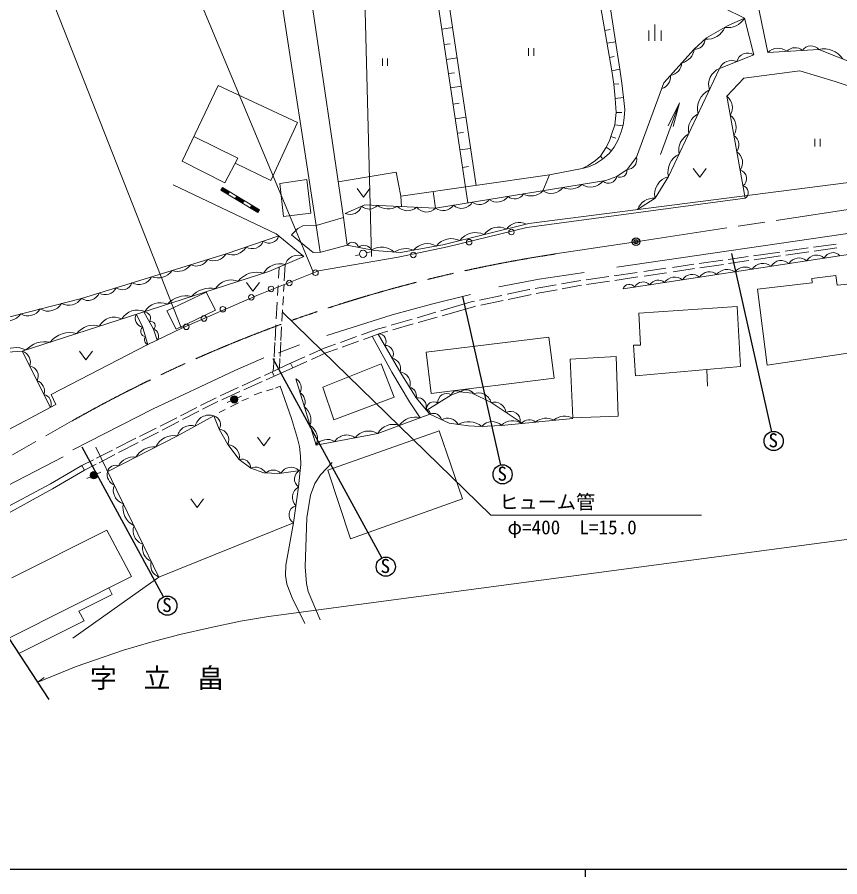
# Model space of a CAD drawing. Units: millimetres, scale not verified. Extents: x 40000 to 680000, y 20000 to 380000.
# Drawn here: x 93922 to 201233, y 204000 to 316069 of the extents above; entities that cross this region are included whole.
import ezdxf
from ezdxf.enums import TextEntityAlignment as Align

# ---------------------------------------------------------------- set-up
doc = ezdxf.new("R2010")
doc.units = ezdxf.units.MM
doc.header["$LTSCALE"] = 1000
doc.header["$PDMODE"] = 32
doc.header["$PDSIZE"] = 500
doc.linetypes.add('CHAIN', pattern=[18.5, 12, -1.5, 3.5, -1.5])
for name, color, linetype, lineweight in [('M-BGD', 7, 'Continuous', 13), ('M-BMK', 2, 'CHAIN', 13), ('M-BMK-SRVR', 3, 'Continuous', 25), ('M-STR-HTXT', 7, 'Continuous', 13), ('M-TTL-BAND', 7, 'Continuous', 25)]:
    doc.layers.add(name, color=color, linetype=linetype, lineweight=lineweight)
doc.styles.add('ＭＳ ゴシック', font='')
doc.styles.get('ＭＳ ゴシック').set_extended_font_data('MS Gothic')

msp = doc.modelspace()

# ---------------------------------------------------------------- hatches: boundary and pattern name
at = {"layer": 'M-BGD'}
for points in [[(121634, 293287), (120696, 293856), (120489, 293515), (121427, 292946)], [(123511, 292148), (122573, 292718), (122366, 292376), (123304, 291807)], [(125514, 290934), (124501, 291548), (124294, 291207), (125307, 290593)], [(122673, 266444, 0.9931), (121807, 266046, 0.00346), (121809, 266040, 0.9931)], [(104362, 256549, 0.9931), (103496, 256151, 0.00346), (103498, 256145, 0.9931)]]:
    msp.add_hatch(color=256, dxfattribs=at).paths.add_polyline_path(points)

# ---------------------------------------------------------------- linework, layer by layer
for p, q in [((136487, 289949), (130476, 330603)), ((132940, 288911), (126571, 330242)), ((153786, 294145), (148481, 329565)), ((152728, 291851), (147107, 329378)), ((171497, 309081), (169041, 323100)), ((172539, 309288), (170337, 323309)), ((188799, 315956), (177056, 321727)), ((190501, 317971), (191851, 311485)), ((177100, 315105), (177100, 312974)), ((183854, 313382), (186574, 314938)), ((186574, 314938), (188799, 315956)), ((190000, 311180), (188799, 315956)), ((149334, 314512), (150705, 314717)), ((170575, 314342), (171254, 314464)), ((176301, 314319), (176301, 312974)), ((177942, 314319), (177942, 312974)), ((170870, 312662), (171978, 312863)), ((182228, 311910), (183854, 313382)), ((149637, 312488), (150420, 312605)), ((160625, 312030), (160625, 311045)), ((161298, 312030), (161298, 311045)), ((178275, 307505), (182228, 311910)), ((191851, 311485), (198494, 311866)), ((198494, 311866), (220959, 302961)), ((141556, 310705), (141556, 309720)), ((142229, 310705), (142229, 309720)), ((149926, 310555), (151297, 310761)), ((171191, 310829), (171787, 310941)), ((185553, 309382), (190000, 311180)), ((178886, 295278), (185553, 309382)), ((150203, 308708), (150986, 308826)), ((171497, 309081), (172539, 309288)), ((171763, 307321), (171497, 309081)), ((172810, 307475), (172539, 309288)), ((188728, 308102), (196019, 309062)), ((200644, 307699), (196019, 309062)), ((115450, 297283), (120144, 307172)), ((120144, 307172), (130487, 302351)), ((171763, 307321), (172404, 307398)), ((171936, 305489), (171763, 307321)), ((173006, 305605), (172810, 307475)), ((174713, 297809), (178275, 307505)), ((186489, 305773), (188728, 308102)), ((208383, 305049), (200644, 307699)), ((150481, 306852), (151852, 307057)), ((150797, 304745), (151580, 304862)), ((171936, 305489), (173006, 305605)), ((172050, 303628), (171936, 305489)), ((173184, 304035), (173006, 305605)), ((177846, 298156), (180299, 304906)), ((180299, 304906), (178858, 301905)), ((180299, 304906), (179510, 301813)), ((188872, 292458), (186489, 305773)), ((173119, 302951), (173184, 304035)), ((151084, 302826), (152455, 303031)), ((171868, 302021), (172050, 303628)), ((172050, 303628), (172790, 303634)), ((172969, 301998), (173119, 302951)), ((130487, 302351), (126991, 294771)), ((171469, 300775), (171868, 302021)), ((171868, 302021), (172938, 301893)), ((172707, 301110), (172969, 301998)), ((122702, 297677), (116980, 300506)), ((151368, 300934), (152151, 301051)), ((171195, 299959), (171469, 300775)), ((171375, 300495), (172008, 300297)), ((172334, 300063), (172707, 301110)), ((170728, 299030), (171195, 299959)), ((171782, 299119), (172334, 300063)), ((197978, 300194), (197978, 299210)), ((198651, 300194), (198651, 299210)), ((151693, 298761), (153064, 298966)), ((169999, 297971), (170728, 299030)), ((170296, 297549), (171137, 298306)), ((170771, 299116), (171424, 298668)), ((171137, 298306), (171782, 299119)), ((115450, 297283), (120991, 294480)), ((120991, 294480), (122702, 297677)), ((126991, 294771), (122354, 297027)), ((168422, 296744), (169344, 297379)), ((169344, 297379), (169999, 297971)), ((169352, 296951), (170296, 297549)), ((169999, 297971), (170217, 297687)), ((173479, 296211), (174713, 297809)), ((152033, 296490), (152816, 296608)), ((160664, 289170), (215452, 296204)), ((163372, 295535), (167641, 296332)), ((167641, 296332), (168422, 296744)), ((167641, 296332), (168455, 296549)), ((168455, 296549), (169352, 296951)), ((172147, 295314), (173479, 296211)), ((182113, 296355), (182954, 295215)), ((183795, 296355), (182954, 295215)), ((131706, 294928), (128194, 294402)), ((132232, 290533), (131706, 294928)), ((135800, 294594), (143341, 295858)), ((143341, 295858), (143974, 292722)), ((143974, 292722), (163372, 295535)), ((148484, 291165), (170724, 294760)), ((163372, 295535), (162496, 293430)), ((170724, 294760), (172147, 295314)), ((177134, 292474), (178886, 295278)), ((114271, 294200), (127720, 287808)), ((120489, 293515), (120696, 293856)), ((125514, 290934), (120696, 293856)), ((128194, 294402), (128657, 290091)), ((138262, 293749), (139103, 292608)), ((139944, 293749), (139103, 292608)), ((125307, 290593), (120489, 293515)), ((121427, 292946), (121634, 293287)), ((122366, 292376), (122573, 292718)), ((143974, 292722), (144036, 291383)), ((148484, 291165), (148198, 293335)), ((123304, 291807), (123511, 292148)), ((124294, 291207), (124501, 291548)), ((136728, 290480), (139293, 291616)), ((139293, 291616), (148484, 291165)), ((160418, 288672), (188872, 292458)), ((172134, 283483), (231064, 292085)), ((174853, 290991), (177134, 292474)), ((125307, 290593), (125514, 290934)), ((128657, 290091), (132232, 290533)), ((132940, 288911), (136487, 289949)), ((136487, 289949), (136964, 286346)), ((149455, 286394), (160664, 289170)), ((129701, 287706), (130515, 288533)), ((130515, 288533), (131202, 288883)), ((131202, 288883), (132940, 288911)), ((132940, 288911), (133459, 285430)), ((150072, 286117), (160418, 288672)), ((121190, 285209), (128036, 287550)), ((131310, 284877), (127720, 287808)), ((132554, 285378), (129701, 287706)), ((172971, 280646), (219720, 287791)), ((136964, 286346), (133529, 285434)), ((136964, 286346), (140545, 285651)), ((143605, 284792), (150072, 286117)), ((143924, 285370), (149455, 286394)), ((194110, 285555), (196847, 285947)), ((196847, 285947), (197106, 285984)), ((197819, 286084), (200761, 286499)), ((197878, 285581), (200839, 286002)), ((102309, 279407), (121190, 285209)), ((131310, 284877), (126732, 282922)), ((133529, 285434), (132554, 285378)), ((133227, 282994), (143605, 284792)), ((138580, 285108), (138059, 284982)), ((140027, 285459), (139506, 285332)), ((140545, 285651), (143924, 285370)), ((186662, 284490), (189271, 284863)), ((189990, 284966), (193398, 285453)), ((190052, 284433), (193479, 284938)), ((194170, 285040), (196895, 285442)), ((196895, 285442), (197184, 285483)), ((128873, 283836), (128755, 281697)), ((179409, 283452), (182190, 283850)), ((182903, 283952), (185957, 284389)), ((182969, 283389), (186043, 283842)), ((186725, 283943), (189355, 284331)), ((126732, 282922), (94591, 272532)), ((125180, 279805), (133227, 282994)), ((128085, 283499), (128004, 282030)), ((162018, 281906), (167864, 282789)), ((171802, 282363), (174794, 282791)), ((175652, 282914), (178551, 283329)), ((175721, 282321), (178641, 282752)), ((179476, 282875), (182278, 283288)), ((123842, 281477), (124683, 280336)), ((125525, 281477), (124683, 280336)), ((156740, 280897), (162018, 281906)), ((164919, 281301), (167187, 281703)), ((167187, 281703), (167452, 281741)), ((168134, 281838), (171114, 282265)), ((168206, 281214), (171210, 281656)), ((171873, 281754), (174887, 282198)), ((190482, 280627), (197611, 281426)), ((197590, 282015), (200702, 282372)), ((197611, 281426), (197590, 282015)), ((200702, 282372), (200870, 281131)), ((200870, 281131), (203667, 281405)), ((113440, 277806), (118583, 280238)), ((119783, 277887), (118583, 280238)), ((127953, 281104), (127879, 279766)), ((128728, 281211), (128679, 280327)), ((157836, 279943), (160689, 280551)), ((160689, 280551), (160805, 280572)), ((161486, 280693), (164239, 281180)), ((161632, 280031), (164341, 280532)), ((164994, 280653), (167288, 281078)), ((167288, 281078), (167550, 281117)), ((191743, 270722), (190482, 280627)), ((91577, 276659), (102309, 279407)), ((115401, 275515), (125180, 279805)), ((128642, 279664), (128579, 278511)), ((147947, 278642), (153050, 279918)), ((154244, 279176), (157161, 279798)), ((154386, 278527), (157331, 279146)), ((157981, 279283), (160853, 279887)), ((160853, 279887), (160979, 279910)), ((127832, 278916), (127713, 276765)), ((128547, 277931), (128464, 276432)), ((142843, 277254), (147947, 278642)), ((149206, 277797), (153149, 278942)), ((149347, 277154), (153440, 278329)), ((153149, 278942), (153562, 279030)), ((153440, 278329), (153730, 278390)), ((175020, 277470), (187834, 278339)), ((187834, 278339), (188283, 270530)), ((110255, 275744), (109451, 277335)), ((110444, 277657), (111700, 275385)), ((113440, 277806), (114648, 275389)), ((114648, 275389), (119783, 277887)), ((134316, 274587), (142843, 277254)), ((146087, 276891), (148540, 277603)), ((146226, 276258), (148706, 276970)), ((175237, 273313), (175020, 277470)), ((110966, 273372), (110255, 275744)), ((127669, 275969), (127556, 273928)), ((128423, 275696), (128326, 273937)), ((140878, 275378), (142053, 275719)), ((142721, 275913), (145429, 276700)), ((142921, 275309), (145593, 276076)), ((110897, 273339), (115401, 275515)), ((111700, 275385), (112176, 273957)), ((138859, 274659), (140878, 275378)), ((139088, 274060), (141094, 274785)), ((141031, 274762), (143963, 269652)), ((141094, 274785), (142276, 275124)), ((127543, 273676), (127439, 271806)), ((128312, 273684), (128209, 271815)), ((136094, 273674), (138206, 274426)), ((136328, 273063), (138460, 273833)), ((140223, 274470), (142810, 269771)), ((147262, 272400), (163256, 274332)), ((163256, 274332), (163950, 268991)), ((94591, 272532), (81637, 271607)), ((98253, 265201), (94591, 272532)), ((98338, 266885), (110897, 273339)), ((102051, 272521), (102892, 271381)), ((103733, 272521), (102892, 271381)), ((128006, 272330), (130744, 273359)), ((132058, 272064), (133970, 272917)), ((133970, 272917), (135440, 273441)), ((134196, 272293), (135700, 272836)), ((147904, 267014), (147262, 272400)), ((174333, 273292), (175237, 273313)), ((174564, 269296), (174333, 273292)), ((205202, 272698), (191743, 270722)), ((122321, 269987), (126085, 271648)), ((127425, 271554), (127335, 269917)), ((128195, 271562), (128124, 270283)), ((129585, 270962), (131424, 271781)), ((132296, 271440), (134196, 272293)), ((172057, 271818), (166043, 271468)), ((166043, 271468), (166412, 263856)), ((172340, 264069), (172057, 271818)), ((126172, 269377), (129585, 270962)), ((126396, 268792), (131687, 271167)), ((129585, 270962), (129886, 270358)), ((133795, 267832), (141422, 270860)), ((141422, 270860), (143104, 266542)), ((188283, 270530), (174564, 269296)), ((183886, 270135), (183960, 267978)), ((117778, 267884), (122321, 269987)), ((123268, 268029), (125645, 269132)), ((127202, 269855), (127463, 269271)), ((142810, 269771), (145081, 265943)), ((143963, 269652), (145982, 266455)), ((163950, 268991), (147904, 267014)), ((111669, 265024), (117778, 267884)), ((123477, 267482), (125889, 268564)), ((127630, 267711), (128220, 267969)), ((128220, 267969), (129687, 263749)), ((130252, 268911), (132902, 260268)), ((98959, 265575), (98338, 266885)), ((120406, 266700), (122745, 267786)), ((120600, 266190), (122973, 267255)), ((124854, 266838), (125821, 267189)), ((126466, 267357), (127326, 267616)), ((133795, 267832), (135207, 263575)), ((147346, 264816), (150573, 266829)), ((150573, 266829), (151657, 267213)), ((151657, 267213), (153284, 267063)), ((153284, 267063), (155737, 265855)), ((117852, 265433), (119870, 266451)), ((118116, 264949), (120001, 265921)), ((119870, 266451), (119889, 266460)), ((120001, 265921), (120101, 265966)), ((121807, 266046), (121318, 265826)), ((121727, 265282), (122807, 265787)), ((123164, 266658), (122676, 266438)), ((123242, 266039), (124083, 266418)), ((143104, 266542), (135207, 263575)), ((145081, 265943), (146510, 263843)), ((145982, 266455), (147770, 264306)), ((155737, 265855), (159813, 263124)), ((98959, 265575), (79613, 255324)), ((101175, 259682), (111669, 265024)), ((115225, 264108), (117353, 265181)), ((115501, 263602), (117639, 264703)), ((120269, 264511), (121054, 264904)), ((112556, 262761), (114727, 263856)), ((114821, 261472), (119595, 264080)), ((119595, 264080), (120289, 262377)), ((129687, 263749), (130507, 261121)), ((140956, 261803), (147770, 264306)), ((147770, 264306), (150272, 263132)), ((157085, 262859), (166402, 263763)), ((166412, 263856), (172340, 264069)), ((109898, 261420), (112055, 262508)), ((112844, 262232), (115026, 263357)), ((120289, 262377), (121403, 260358)), ((150272, 263132), (152774, 262775)), ((152774, 262775), (154373, 262712)), ((154373, 262712), (157085, 262859)), ((105734, 256856), (114821, 261472)), ((106843, 259879), (109398, 261168)), ((110199, 260868), (112368, 261986)), ((125260, 261326), (126101, 260186)), ((126942, 261326), (126101, 260186)), ((130507, 261121), (130730, 260112)), ((132902, 260268), (140956, 261803)), ((134452, 257035), (148984, 262134)), ((148984, 262134), (151991, 253281)), ((112409, 243078), (104201, 260021)), ((107158, 259301), (109723, 260623)), ((121403, 260358), (122896, 258423)), ((130882, 258844), (130730, 260112)), ((104284, 258588), (106338, 259624)), ((104611, 257988), (106679, 259054)), ((85907, 251523), (99913, 258757)), ((102339, 257606), (103865, 258376)), ((102699, 257002), (104219, 257786)), ((122896, 258423), (124389, 257287)), ((130852, 256988), (130915, 257773)), ((130915, 257773), (130882, 258844)), ((133492, 256395), (134992, 258007)), ((102339, 257606), (98285, 255233)), ((102699, 257002), (98516, 254581)), ((102339, 257606), (102699, 257002)), ((104853, 256763), (104365, 256543)), ((124389, 257287), (126093, 256656)), ((126093, 256656), (128112, 256593)), ((128112, 256593), (130852, 256988)), ((130852, 256988), (130640, 254828)), ((137418, 248076), (134452, 257035)), ((103496, 256151), (103008, 255931)), ((132763, 255273), (133492, 256395)), ((98285, 255233), (87973, 249766)), ((98516, 254581), (88337, 248987)), ((130640, 254828), (129946, 250169)), ((132202, 253773), (132763, 255273)), ((116553, 253282), (117394, 252142)), ((118236, 253282), (117394, 252142)), ((131725, 250787), (132202, 253773)), ((151991, 253281), (137418, 248076)), ((112409, 243078), (129946, 250169)), ((129946, 250169), (128970, 244614)), ((131504, 244394), (131725, 250787)), ((105595, 249202), (93213, 242979)), ((105595, 249202), (108814, 243148)), ((128970, 244614), (128928, 243268)), ((131659, 242249), (131504, 244394)), ((128928, 243268), (129096, 242132)), ((108814, 243148), (92846, 235123)), ((101172, 235101), (112409, 243078)), ((129096, 242132), (129790, 240387)), ((131897, 241197), (131659, 242249)), ((105873, 241670), (106322, 240826)), ((133453, 237496), (131897, 241197)), ((106322, 240826), (101974, 238641)), ((129790, 240387), (131431, 237022)), ((101974, 238641), (102638, 237393)), ((102638, 237393), (94153, 233128))]:
    msp.add_line(p, q, dxfattribs=at)
at = {"layer": 'M-BGD', "lineweight": 25}
for p, q in [((187106, 285279), (192310, 262031)), ((152020, 279660), (156950, 257681)), ((127272, 271554), (141441, 245626)), ((102365, 260075), (112947, 240544))]:
    msp.add_line(p, q, dxfattribs=at)
at = {"layer": 'M-BGD'}
for centre, radius in [((158397, 288058), 361), ((152887, 286740), 361), ((139043, 285220), 477), ((145597, 285072), 361), ((132839, 282755), 361), ((129427, 281418), 361), ((127044, 280642), 361), ((124464, 279549), 361), ((120744, 277997), 361), ((118295, 276782), 361), ((115987, 275698), 361), ((122241, 266242), 477), ((103930, 256347), 477)]:
    msp.add_circle(centre, radius, dxfattribs=at)
at = {"layer": 'M-BGD', "lineweight": 25}
for centre in [(192602, 260815), (157242, 256465), (142006, 244431), (113512, 239350)]:
    msp.add_circle(centre, 1250, dxfattribs=at)
at = {"layer": 'M-BGD'}
for centre, radius, start, end in [((186642, 317204), 2491, 260.65838, 329.95332), ((183937, 315689), 2487, 263.87888, 337.69536), ((182358, 313217), 1314, 264.32556, 359.97549), ((180290, 312050), 1943, 280.34585, 355.84272), ((193173, 310116), 1903, 52.55257, 134.00322), ((195411, 310615), 1481, 49.67095, 136.88485), ((197479, 310987), 1342, 40.87246, 145.68333), ((199167, 309004), 2939, 33.50539, 103.25207), ((189234, 309888), 1502, 59.32187, 164.7007), ((178894, 310208), 1746, 278.4532, 357.73537), ((186357, 307291), 2240, 111.04162, 198.36155), ((187109, 308745), 1682, 66.29576, 157.72681), ((177573, 308286), 1590, 285.55062, 7.04891), ((185379, 304129), 2712, 115.03841, 194.36476), ((185327, 304284), 1888, 328.25907, 52.03469), ((183747, 301412), 2274, 115.95234, 193.45083), ((185731, 301709), 1986, 327.52384, 52.76991), ((182724, 298694), 2491, 118.49707, 190.90609), ((186561, 299401), 1503, 324.55963, 55.73413), ((181394, 295894), 2583, 115.60915, 193.79401), ((186874, 297130), 1670, 323.35254, 56.94122), ((173460, 297501), 1290, 270.85184, 13.81692), ((172575, 296116), 909, 241.93483, 6.00023), ((187928, 295014), 1155, 304.61007, 75.68369), ((171065, 295533), 1105, 229.11631, 348.53585), ((179435, 292985), 2357, 103.46134, 192.52789), ((163591, 295081), 1981, 236.43607, 321.92552), ((166079, 295891), 2234, 245.46516, 312.89643), ((168720, 296027), 2097, 237.6985, 320.6631), ((188427, 293207), 871, 300.67833, 79.61543), ((156510, 293765), 1794, 234.97673, 323.38487), ((158815, 293707), 1331, 229.45833, 328.90326), ((160962, 294855), 2094, 241.25837, 317.10323), ((137364, 291889), 1546, 245.69531, 342.05526), ((139807, 292564), 1506, 229.81537, 317.00143), ((142309, 293421), 2348, 233.39341, 300.99295), ((144849, 292678), 1839, 223.65866, 310.7277), ((149461, 292554), 1699, 234.86572, 323.49588), ((151896, 292758), 1618, 228.63685, 329.72475), ((154209, 293221), 1573, 234.39328, 323.96832), ((176975, 290223), 2257, 85.97479, 160.09154), ((147318, 292276), 1610, 217.98321, 316.40314), ((159425, 287277), 2030, 63.23604, 144.58338), ((156716, 286455), 2260, 62.16397, 145.65545), ((126799, 287887), 1282, 233.01371, 344.74003), ((150568, 284735), 2470, 63.38346, 142.56064), ((153734, 285431), 2555, 64.11188, 143.70753), ((121947, 287274), 2199, 249.86798, 327.88575), ((124599, 287419), 1533, 239.00212, 338.75162), ((137647, 285933), 798, 9.18925, 148.84188), ((139176, 285190), 1143, 27.58979, 130.44134), ((141466, 283666), 2418, 47.10236, 121.86964), ((144591, 283311), 2591, 66.41083, 124.83891), ((147445, 284192), 2352, 60.38342, 140.58394), ((119536, 286314), 1989, 247.90712, 326.25872), ((130572, 283264), 1774, 65.41893, 160.82556), ((195915, 283158), 1529, 48.71997, 148.65904), ((198190, 283617), 1442, 45.96756, 151.41144), ((200313, 284151), 1228, 41.49627, 155.88274), ((114822, 285113), 2190, 251.36105, 322.80479), ((117304, 285344), 1721, 244.63571, 329.53014), ((128222, 281426), 2513, 74.45118, 149.42179), ((191213, 282247), 1726, 51.52425, 145.85476), ((193592, 282832), 1514, 47.75788, 149.62112), ((112254, 284365), 2292, 249.57753, 324.58831), ((125187, 279761), 3069, 73.49181, 142.33477), ((181971, 281066), 1473, 48.55203, 148.82698), ((184226, 281350), 1520, 50.06532, 147.31369), ((186548, 281518), 1675, 53.886, 143.49301), ((188849, 281804), 1693, 56.48652, 140.89248), ((107636, 281853), 1325, 232.80148, 341.36436), ((109784, 283090), 1885, 241.74974, 332.4161), ((121858, 279348), 2460, 68.5379, 147.28868), ((175578, 280327), 1228, 43.91618, 153.46283), ((177543, 280545), 1252, 47.82047, 149.55853), ((179709, 280593), 1591, 50.98004, 146.39897), ((105440, 281417), 1527, 238.10817, 336.05767), ((119115, 277392), 3353, 78.41447, 137.41211), ((173783, 280379), 855, 35.52267, 161.85633), ((100636, 280528), 2014, 242.54856, 326.17461), ((103185, 280694), 1557, 235.74159, 338.42425), ((115958, 276456), 3278, 77.88172, 137.94485), ((95312, 279048), 1906, 241.10122, 327.62195), ((97956, 279783), 2038, 239.47551, 329.24765), ((112601, 276462), 2377, 67.14923, 148.67735), ((92548, 278723), 2281, 244.81238, 323.91079), ((106570, 274781), 2178, 63.08328, 152.74329), ((109631, 275454), 2432, 67.26598, 148.5606), ((110533, 276818), 1200, 154.43351, 258.05466), ((110469, 276811), 846, 326.19145, 91.70152), ((103819, 273292), 2616, 71.85461, 143.97197), ((111386, 275835), 549, 305.0173, 112.87567), ((100797, 271670), 3288, 74.00951, 141.81706), ((110723, 275109), 691, 129.2982, 264.06863), ((111480, 274519), 895, 321.10399, 75.71753), ((141086, 273823), 962, 325.67633, 89.57097), ((97562, 270331), 3434, 79.06602, 136.76055), ((111239, 274026), 708, 146.0003, 247.36653), ((93762, 270161), 2836, 62.78456, 129.69714), ((94090, 271059), 1556, 341.89298, 71.19049), ((141896, 272182), 1099, 328.89396, 90.78844), ((142524, 270242), 1407, 342.54047, 77.14193), ((95405, 269310), 1276, 330.43104, 82.65243), ((143688, 268307), 1524, 340.89033, 83.26333), ((96045, 267323), 1436, 342.22057, 70.8629), ((129703, 267770), 1267, 329.79668, 64.29118), ((97162, 265708), 1203, 335.0855, 77.99797), ((130013, 265890), 1469, 336.36653, 57.72134), ((144867, 266698), 1140, 347.71912, 76.83217), ((149933, 265893), 1134, 55.61859, 188.29868), ((151272, 266657), 720, 49.57944, 166.13964), ((152501, 266335), 1157, 33.48992, 131.21311), ((154082, 265359), 1728, 16.6845, 110.88599), ((146168, 265348), 1122, 339.95917, 99.56461), ((148254, 264991), 925, 53.00951, 190.90775), ((156114, 264265), 1635, 9.00486, 103.34664), ((130081, 263554), 2165, 340.25895, 53.82892), ((147388, 264420), 398, 343.33799, 96.1858), ((158326, 263436), 1237, 353.51573, 118.83577), ((118953, 262341), 1853, 69.75761, 167.53403), ((119279, 262958), 1166, 330.06714, 74.26555), ((145838, 261435), 2500, 74.39497, 145.93997), ((148236, 263327), 1084, 14.27822, 115.46846), ((150068, 262270), 1537, 26.89544, 120.53945), ((158572, 261345), 2122, 56.61252, 134.47562), ((160735, 262262), 1312, 51.7473, 139.34085), ((162907, 261657), 2126, 61.33017, 129.75798), ((165318, 262061), 2018, 57.5221, 133.56605), ((116553, 261063), 1780, 70.60106, 166.69058), ((120070, 260939), 1454, 336.43386, 81.37085), ((131117, 261118), 1977, 334.52704, 59.56083), ((142952, 260711), 2276, 69.02829, 151.30666), ((152800, 260609), 2722, 50.84875, 120.01997), ((155867, 261592), 1758, 46.1211, 140.09096), ((114312, 258977), 2546, 78.46438, 155.39579), ((136910, 259771), 1829, 53.42641, 148.15593), ((139799, 259835), 2283, 59.54802, 142.03433), ((111749, 257285), 2764, 84.87436, 148.98581), ((121224, 258676), 1692, 351.41186, 83.90569), ((134377, 259199), 1822, 57.50743, 144.07491), ((109050, 256597), 2138, 81.11384, 152.74633), ((123182, 257250), 1208, 1.78435, 103.70507), ((107132, 256420), 1464, 162.65372, 249.04526), ((106744, 256623), 1036, 66.89637, 166.9638), ((125000, 255850), 1562, 30.75943, 113.00729), ((127317, 255591), 1438, 45.84739, 132.67342), ((129617, 255915), 1479, 44.98666, 151.4091), ((131325, 255851), 1231, 112.59961, 236.21714), ((108220, 254353), 1756, 156.55935, 255.13962), ((131404, 253453), 1573, 119.04424, 224.00557), ((110301, 252102), 2592, 167.65919, 244.03978), ((130578, 251194), 1205, 104.70057, 238.34925), ((110912, 249122), 1862, 159.57578, 252.1232), ((112132, 246843), 1862, 164.21183, 247.48714), ((112993, 244623), 1651, 162.38912, 249.30986)]:
    msp.add_arc(centre, radius, start, end, dxfattribs=at)
at = {"layer": 'M-BMK'}
for p, q in [((174642, 286795), (273746, 301830)), ((164119, 285198), (174642, 286795)), ((81542, 252379), (101024, 263398))]:
    msp.add_line(p, q, dxfattribs=at)
msp.add_arc((191763, 102977), 184306, 98.6265, 119.49401, dxfattribs=at)
at = {"layer": 'M-BMK-SRVR'}
msp.add_line((98081, 227133), (81542, 252379), dxfattribs=at)
msp.add_circle((174642, 286795), 500, dxfattribs=at)
msp.add_point((174642, 286795), dxfattribs=at)
at = {"layer": 'M-STR-HTXT'}
for p, q in [((140162, 284859), (138757, 337861)), ((132513, 282870), (110359, 335930)), ((115362, 275497), (94099, 329532)), ((155699, 251143), (128529, 277611)), ((155699, 251143), (183199, 251143)), ((126696, 237950), (213054, 249438)), ((123067, 237327), (126696, 237950)), ((115119, 235569), (119009, 236478)), ((119009, 236478), (123067, 237327)), ((111350, 234577), (115119, 235569)), ((107797, 233528), (111350, 234577)), ((101625, 231398), (107797, 233528)), ((96603, 229389), (101625, 231398)), ((96603, 229389), (97438, 229993))]:
    msp.add_line(p, q, dxfattribs=at)
at = {"layer": 'M-TTL-BAND'}
for p, q in [((40000, 205000), (579000, 205000)), ((168000, 205000), (168000, 204000))]:
    msp.add_line(p, q, dxfattribs=at)

# ---------------------------------------------------------------- texts
at = {"layer": 'M-BGD', "style": 'ＭＳ ゴシック'}
for s, height, p in [('S', 1833, (191923, 259442)), ('S', 1833, (156563, 255092)), ('S', 1833, (141327, 243057)), ('S', 1833, (112833, 237976)), ('字\u3000立\u3000畠', 2566, (103406, 227866))]:
    msp.add_text(s, height=height, dxfattribs=at).set_placement(p, align=Align.BOTTOM_LEFT)
at = {"layer": 'M-STR-HTXT', "style": 'ＭＳ ゴシック'}
for s, p in [('ヒューム管', (156814, 251405)), ('φ=400  L=15.0', (157881, 248099))]:
    msp.add_text(s, height=1833, dxfattribs=at).set_placement(p, align=Align.BOTTOM_LEFT)

doc.saveas('drawing.dxf')
